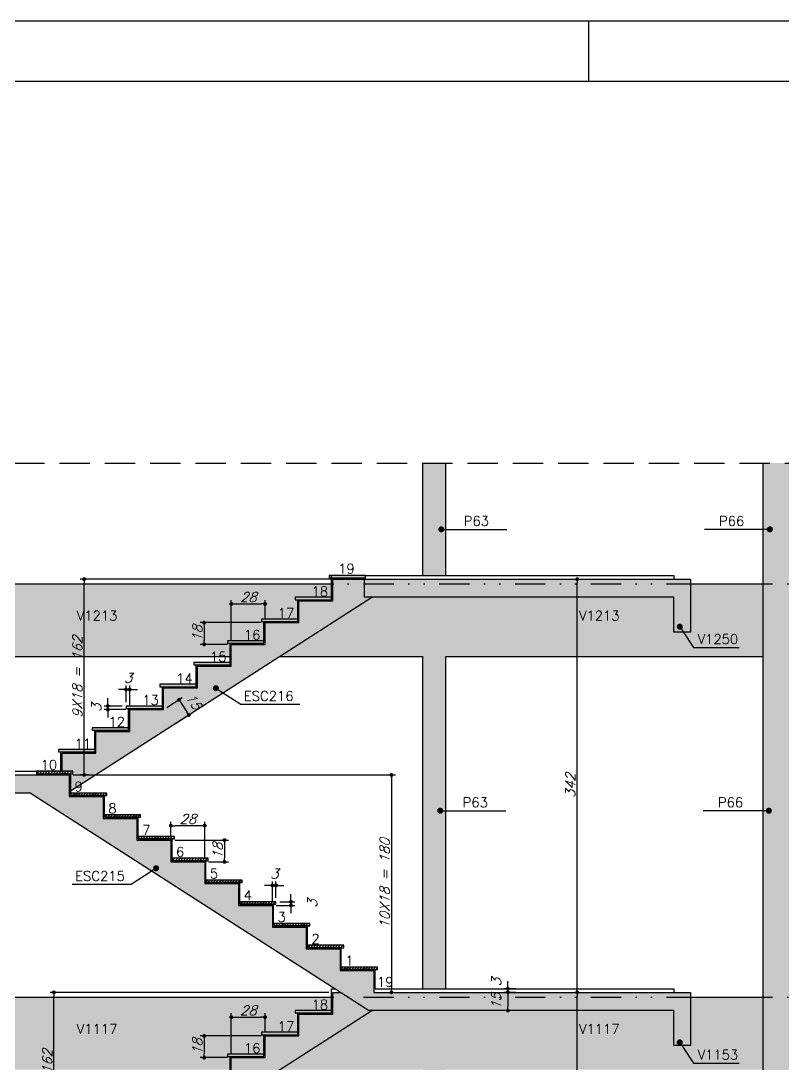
# Model space of a CAD drawing. Extents: x 0 to 6870, y 0 to 4205.
# Drawn here: x 580 to 1211, y 3342 to 4205 of the extents above; entities that cross this region are included whole.
import ezdxf
from ezdxf import colors
from ezdxf.entities.mleader import LeaderData, LeaderLine
from ezdxf.math import Vec2, Vec3

# ---------------------------------------------------------------- set-up
doc = ezdxf.new("R2010")
doc.units = 0
doc.header["$LTSCALE"] = 50
doc.header["$MEASUREMENT"] = 0
doc.linetypes.add('DASHED', pattern=[0.75, 0.5, -0.25])
doc.linetypes.add('DIVIDE2', pattern=[0.625, 0.25, -0.125, 0, -0.125, 0, -0.125])
doc.layers.get('0').update_dxf_attribs({"linetype": 'CONTINUOUS'})
doc.layers.get('DEFPOINTS').update_dxf_attribs({"linetype": 'CONTINUOUS'})
for name, color, linetype in [('F-AUX-RED', 1, 'CONTINUOUS'), ('F-BOCEL CORTE', 2, 'CONTINUOUS'), ('F-BOCEL VISTA', 253, 'CONTINUOUS'), ('F-CORTE', 4, 'CONTINUOUS'), ('F-COTAS', 106, 'CONTINUOUS'), ('F-EIXOS-DET', 1, 'CONTINUOUS'), ('F-ESC CORTE', 4, 'CONTINUOUS'), ('F-ESC NOME', 2, 'CONTINUOUS'), ('F-ESC NUM', 2, 'CONTINUOUS'), ('F-ESC SOLIDO CORTE', 71, 'CONTINUOUS'), ('F-ESC VISTA', 2, 'CONTINUOUS'), ('F-MARGEM', 1, 'CONTINUOUS'), ('F-REV_VISTA', 254, 'CONTINUOUS'), ('F-REVESTIMENTO', 1, 'CONTINUOUS'), ('F-SOLIDO', 71, 'CONTINUOUS'), ('F-TEXTO-YELLOW', 2, 'CONTINUOUS'), ('F-VISTA', 2, 'CONTINUOUS'), ('F-VISTA SÓLIDO', 254, 'CONTINUOUS'), ('F-VISTA SÓLIDO ESCADA', 253, 'CONTINUOUS')]:
    doc.layers.add(name, color=color, linetype=linetype)
doc.styles.add('5385-ARQ-PB-BAS-PLA-TER-TORRE-A-106-TXT$0$R60-75', font='romans.shx', dxfattribs={"height": 0.1125})
doc.styles.add('CP-TEXT-INCL', font='romans.shx', dxfattribs={"oblique": 20})
doc.styles.add('MCP', font='romans.shx')
doc.styles.add('ROMANS', font='romans.shx')
doc.styles.get("Standard").update_dxf_attribs({"font": 'ROMANS.SHX'})
doc.dimstyles.new('CP-COTAS-50', dxfattribs={"dimscale": 0.64, "dimtxt": 12.5, "dimasz": 5, "dimexe": 5, "dimexo": 5, "dimgap": 2.5, "dimtad": 1, "dimdec": 1, "dimdsep": 46, "dimtxsty": 'CP-TEXT-INCL', "dimblk1": 'DOT', "dimblk2": 'DOT', "dimsah": 1, "dimcen": 9, "dimclrd": 256, "dimclre": 256, "dimclrt": 256, "dimadec": 0, "dimazin": 0, "dimtfac": 1, "dimtdec": 1, "dimtmove": 2, "dimatfit": 3, "dimldrblk": 'DOT', "dimfxl": 5, "dimtolj": 1, "dimarcsym": 0})

# ---------------------------------------------------------------- blocks, each defined once
blk = doc.blocks.new('A0-1L')
at = {"layer": 'F-MARGEM', "color": 2}
for p, q in [((0, 84.1), (137.4, 84.1)), ((21, 84.1), (21, 83.1)), ((21, 84.1), (21, 83.1))]:
    blk.add_line(p, q, dxfattribs=at)
blk.add_lwpolyline([(0, 84.1), (137.4, 84.1), (137.4, 0), (0, 0)], close=True, dxfattribs=at)
at = {"layer": 'F-MARGEM', "color": 7}
blk.add_lwpolyline([(2.5, 83.1), (136.4, 83.1), (136.4, 1), (2.5, 1)], close=True, dxfattribs=at)
blk = doc.blocks.new('_DOT')
at = {"color": 0, "linetype": 'ByBlock'}
blk.add_line((-0.5, 0), (-1, 0), dxfattribs=at)
at = {"color": 0, "linetype": 'ByBlock', "const_width": 0.5}
blk.add_lwpolyline([(-0.25, 0, 1), (0.25, 0, 1)], format="xyb", close=True, dxfattribs=at)
blk = doc.blocks.new('BOCEL_VISTA_EST')
at = {"layer": 'F-BOCEL VISTA'}
h = blk.add_hatch(color=254, dxfattribs=at)
h.dxf.hatch_style = 1
h.paths.add_polyline_path([(-209.57, -462.94), (-209.57, -460.94), (-239.57, -460.94), (-239.57, -462.94)])
blk.add_lwpolyline([(-239.57, -460.94), (-239.57, -462.94), (-209.57, -462.94), (-209.57, -460.94), (-239.57, -460.94)], dxfattribs=at)
blk = doc.blocks.new('BOCEL_EST')
at = {"layer": 'F-BOCEL CORTE'}
h = blk.add_hatch(dxfattribs=at)
h.set_pattern_fill('ANSI31', color=2, scale=0.5)
h.set_pattern_definition([(45, (0, 0), (-1.122532, 1.122532), [])])
h.paths.add_polyline_path([(13.59, -262.25), (13.59, -260.25), (-16.41, -260.25), (-16.41, -262.25)])
at = {"layer": 'F-BOCEL CORTE', "color": 2}
blk.add_lwpolyline([(-16.41, -260.25), (-16.41, -262.25), (13.59, -262.25), (13.59, -260.25), (-16.41, -260.25)], dxfattribs=at)
blk = doc.blocks.new('*D455')
at = {"layer": 'DEFPOINTS', "color": 0, "linetype": 'Continuous', "transparency": 16777216}
for p in [(983.32, 3404), (993, 3404), (993, 3401)]:
    blk.add_point(p, dxfattribs=at)
at = {"layer": 'F-COTAS', "linetype": 'Continuous', "lineweight": -2, "transparency": 16777216}
for p, q in [((983.32, 3407.2), (983.32, 3410.4)), ((989.8, 3404), (980.12, 3404)), ((983.32, 3401), (983.32, 3404)), ((989.8, 3401), (980.12, 3401)), ((983.32, 3397.8), (983.32, 3394.6))]:
    blk.add_line(p, q, dxfattribs=at)
at = {"layer": 'F-COTAS', "linetype": 'Continuous', "lineweight": -2, "transparency": 16777216, "xscale": 3.2, "yscale": 3.2, "zscale": 3.2}
for p, rotation in [((983.32, 3404), 270), ((983.32, 3401), 90)]:
    blk.add_blockref('_DOT', p, dxfattribs=dict(at, rotation=rotation))
at = {"layer": 'F-COTAS', "linetype": 'Continuous', "transparency": 16777216, "insert": (973.72, 3409.43), "char_height": 8, "attachment_point": 5, "rotation": 90, "style": 'CP-TEXT-INCL'}
blk.add_mtext('\\A1;3', dxfattribs=at)
blk = doc.blocks.new('*D456')
at = {"layer": 'DEFPOINTS', "color": 0, "linetype": 'Continuous', "transparency": 16777216}
for p in [(991.38, 3401), (983.32, 3386), (990.3, 3386)]:
    blk.add_point(p, dxfattribs=at)
at = {"layer": 'F-COTAS', "linetype": 'Continuous', "lineweight": -2, "transparency": 16777216}
for p, q in [((988.18, 3401), (980.12, 3401)), ((983.32, 3397.8), (983.32, 3389.2)), ((987.1, 3386), (980.12, 3386))]:
    blk.add_line(p, q, dxfattribs=at)
at = {"layer": 'F-COTAS', "linetype": 'Continuous', "lineweight": -2, "transparency": 16777216, "xscale": 3.2, "yscale": 3.2, "zscale": 3.2}
for p, rotation in [((983.32, 3401), 90), ((983.32, 3386), 270)]:
    blk.add_blockref('_DOT', p, dxfattribs=dict(at, rotation=rotation))
at = {"layer": 'F-COTAS', "linetype": 'Continuous', "transparency": 16777216, "insert": (973.72, 3393.5), "char_height": 8, "attachment_point": 5, "rotation": 90, "style": 'CP-TEXT-INCL'}
blk.add_mtext('\\A1;15', dxfattribs=at)
blk = doc.blocks.new('*D498')
at = {"layer": 'DEFPOINTS', "color": 0, "linetype": 'Continuous', "transparency": 16777216}
for p in [(1040.67, 3401), (1040.67, 3401), (1040.67, 3059)]:
    blk.add_point(p, dxfattribs=at)
at = {"layer": 'F-COTAS', "linetype": 'Continuous', "lineweight": -2, "transparency": 16777216}
blk.add_line((1040.67, 3062.2), (1040.67, 3397.8), dxfattribs=at)
at = {"layer": 'F-COTAS', "linetype": 'Continuous', "lineweight": -2, "transparency": 16777216, "xscale": 3.2, "yscale": 3.2, "zscale": 3.2}
for p, rotation in [((1040.67, 3401), 90), ((1040.67, 3059), 270)]:
    blk.add_blockref('_DOT', p, dxfattribs=dict(at, rotation=rotation))
at = {"layer": 'F-COTAS', "linetype": 'Continuous', "transparency": 16777216, "insert": (1035.07, 3230), "char_height": 8, "attachment_point": 5, "rotation": 90, "style": 'CP-TEXT-INCL'}
blk.add_mtext('\\A1;342', dxfattribs=at)
blk = doc.blocks.new('*D499')
at = {"layer": 'DEFPOINTS', "color": 0, "linetype": 'Continuous', "transparency": 16777216}
for p in [(1040.67, 3743), (1040.67, 3743), (1040.67, 3401)]:
    blk.add_point(p, dxfattribs=at)
at = {"layer": 'F-COTAS', "linetype": 'Continuous', "lineweight": -2, "transparency": 16777216}
blk.add_line((1040.67, 3404.2), (1040.67, 3739.8), dxfattribs=at)
at = {"layer": 'F-COTAS', "linetype": 'Continuous', "lineweight": -2, "transparency": 16777216, "xscale": 3.2, "yscale": 3.2, "zscale": 3.2}
for p, rotation in [((1040.67, 3743), 90), ((1040.67, 3401), 270)]:
    blk.add_blockref('_DOT', p, dxfattribs=dict(at, rotation=rotation))
at = {"layer": 'F-COTAS', "linetype": 'Continuous', "transparency": 16777216, "insert": (1035.07, 3572), "char_height": 8, "attachment_point": 5, "rotation": 90, "style": 'CP-TEXT-INCL'}
blk.add_mtext('\\A1;342', dxfattribs=at)
blk = doc.blocks.new('*D514')
at = {"layer": 'DEFPOINTS', "color": 0, "linetype": 'Continuous', "transparency": 16777216}
for p in [(698.5, 3635), (719.37, 3630.55), (706.59, 3622.37)]:
    blk.add_point(p, dxfattribs=at)
at = {"layer": 'F-COTAS', "linetype": 'Continuous', "lineweight": -2, "transparency": 16777216}
for p, q in [((701.2, 3636.73), (713.98, 3644.91)), ((713.01, 3640.49), (717.65, 3633.25)), ((709.28, 3624.09), (722.07, 3632.28))]:
    blk.add_line(p, q, dxfattribs=at)
at = {"layer": 'F-COTAS', "linetype": 'Continuous', "lineweight": -2, "transparency": 16777216, "xscale": 3.2, "yscale": 3.2, "zscale": 3.2}
for p, rotation in [((711.29, 3643.18), 122.6219124303493), ((719.37, 3630.55), 302.6219124303493)]:
    blk.add_blockref('_DOT', p, dxfattribs=dict(at, rotation=rotation))
at = {"layer": 'F-COTAS', "linetype": 'Continuous', "transparency": 16777216, "insert": (723.41, 3642.04), "char_height": 8, "attachment_point": 5, "rotation": 302.62191, "style": 'CP-TEXT-INCL'}
blk.add_mtext('\\A1;15', dxfattribs=at)
blk = doc.blocks.new('*D564')
at = {"layer": 'DEFPOINTS', "color": 0, "linetype": 'Continuous', "transparency": 16777216}
for p in [(704.5, 3538.97), (704.5, 3527), (732.5, 3509)]:
    blk.add_point(p, dxfattribs=at)
at = {"layer": 'F-COTAS', "linetype": 'Continuous', "lineweight": -2, "transparency": 16777216}
for p, q in [((704.5, 3530.2), (704.5, 3542.17)), ((732.5, 3512.2), (732.5, 3542.17)), ((729.3, 3538.97), (707.7, 3538.97))]:
    blk.add_line(p, q, dxfattribs=at)
at = {"layer": 'F-COTAS', "linetype": 'Continuous', "lineweight": -2, "transparency": 16777216, "xscale": 3.2, "yscale": 3.2, "zscale": 3.2, "rotation": 180}
blk.add_blockref('_DOT', (704.5, 3538.97), dxfattribs=at)
at = {"layer": 'F-COTAS', "linetype": 'Continuous', "lineweight": -2, "transparency": 16777216, "xscale": 3.2, "yscale": 3.2, "zscale": 3.2}
blk.add_blockref('_DOT', (732.5, 3538.97), dxfattribs=at)
at = {"layer": 'F-COTAS', "linetype": 'Continuous', "transparency": 16777216, "insert": (718.5, 3544.57), "char_height": 8, "attachment_point": 5, "style": 'CP-TEXT-INCL'}
blk.add_mtext('\\A1;28', dxfattribs=at)
blk = doc.blocks.new('*D565')
at = {"layer": 'DEFPOINTS', "color": 0, "linetype": 'Continuous', "transparency": 16777216}
for p in [(704.5, 3527), (732.5, 3509), (748.9, 3509)]:
    blk.add_point(p, dxfattribs=at)
at = {"layer": 'F-COTAS', "linetype": 'Continuous', "lineweight": -2, "transparency": 16777216}
for p, q in [((707.7, 3527), (752.1, 3527)), ((748.9, 3523.8), (748.9, 3512.2)), ((735.7, 3509), (752.1, 3509))]:
    blk.add_line(p, q, dxfattribs=at)
at = {"layer": 'F-COTAS', "linetype": 'Continuous', "lineweight": -2, "transparency": 16777216, "xscale": 3.2, "yscale": 3.2, "zscale": 3.2}
for p, rotation in [((748.9, 3527), 90), ((748.9, 3509), 270)]:
    blk.add_blockref('_DOT', p, dxfattribs=dict(at, rotation=rotation))
at = {"layer": 'F-COTAS', "linetype": 'Continuous', "transparency": 16777216, "insert": (743.3, 3518), "char_height": 8, "attachment_point": 5, "rotation": 90, "style": 'CP-TEXT-INCL'}
blk.add_mtext('\\A1;18', dxfattribs=at)
blk = doc.blocks.new('*D566')
at = {"layer": 'DEFPOINTS', "color": 0, "linetype": 'Continuous', "transparency": 16777216}
for p in [(788.5, 3473), (791.5, 3476), (803.88, 3476)]:
    blk.add_point(p, dxfattribs=at)
at = {"layer": 'F-COTAS', "linetype": 'Continuous', "lineweight": -2, "transparency": 16777216}
for p, q in [((803.88, 3479.2), (803.88, 3482.4)), ((791.7, 3473), (807.08, 3473)), ((794.7, 3476), (807.08, 3476)), ((803.88, 3473), (803.88, 3476)), ((803.88, 3469.8), (803.88, 3466.6))]:
    blk.add_line(p, q, dxfattribs=at)
at = {"layer": 'F-COTAS', "linetype": 'Continuous', "lineweight": -2, "transparency": 16777216, "xscale": 3.2, "yscale": 3.2, "zscale": 3.2}
for p, rotation in [((803.88, 3476), 270), ((803.88, 3473), 90)]:
    blk.add_blockref('_DOT', p, dxfattribs=dict(at, rotation=rotation))
at = {"layer": 'F-COTAS', "linetype": 'Continuous', "transparency": 16777216, "insert": (821.48, 3474.5), "char_height": 8, "attachment_point": 5, "rotation": 90, "style": 'CP-TEXT-INCL'}
blk.add_mtext('\\A1;3', dxfattribs=at)
blk = doc.blocks.new('*D567')
at = {"layer": 'DEFPOINTS', "color": 0, "linetype": 'Continuous', "transparency": 16777216}
for p in [(791.5, 3489.58), (788.5, 3473), (791.5, 3476)]:
    blk.add_point(p, dxfattribs=at)
at = {"layer": 'F-COTAS', "linetype": 'Continuous', "lineweight": -2, "transparency": 16777216}
for p, q in [((785.3, 3489.58), (782.1, 3489.58)), ((788.5, 3476.2), (788.5, 3492.78)), ((788.5, 3489.58), (791.5, 3489.58)), ((791.5, 3479.2), (791.5, 3492.78)), ((794.7, 3489.58), (797.9, 3489.58))]:
    blk.add_line(p, q, dxfattribs=at)
at = {"layer": 'F-COTAS', "linetype": 'Continuous', "lineweight": -2, "transparency": 16777216, "xscale": 3.2, "yscale": 3.2, "zscale": 3.2}
blk.add_blockref('_DOT', (788.5, 3489.58), dxfattribs=at)
at = {"layer": 'F-COTAS', "linetype": 'Continuous', "lineweight": -2, "transparency": 16777216, "xscale": 3.2, "yscale": 3.2, "zscale": 3.2, "rotation": 180}
blk.add_blockref('_DOT', (791.5, 3489.58), dxfattribs=at)
at = {"layer": 'F-COTAS', "linetype": 'Continuous', "transparency": 16777216, "insert": (790, 3499.18), "char_height": 8, "attachment_point": 5, "style": 'CP-TEXT-INCL'}
blk.add_mtext('\\A1;3', dxfattribs=at)
blk = doc.blocks.new('*D590')
at = {"layer": 'DEFPOINTS', "color": 0, "linetype": 'Continuous', "transparency": 16777216}
for p in [(782.5, 3380.51), (782.5, 3365), (754.5, 3347)]:
    blk.add_point(p, dxfattribs=at)
at = {"layer": 'F-COTAS', "linetype": 'Continuous', "lineweight": -2, "transparency": 16777216}
for p, q in [((754.5, 3350.2), (754.5, 3383.71)), ((757.7, 3380.51), (779.3, 3380.51)), ((782.5, 3368.2), (782.5, 3383.71))]:
    blk.add_line(p, q, dxfattribs=at)
at = {"layer": 'F-COTAS', "linetype": 'Continuous', "lineweight": -2, "transparency": 16777216, "xscale": 3.2, "yscale": 3.2, "zscale": 3.2, "rotation": 180}
blk.add_blockref('_DOT', (754.5, 3380.51), dxfattribs=at)
at = {"layer": 'F-COTAS', "linetype": 'Continuous', "lineweight": -2, "transparency": 16777216, "xscale": 3.2, "yscale": 3.2, "zscale": 3.2}
blk.add_blockref('_DOT', (782.5, 3380.51), dxfattribs=at)
at = {"layer": 'F-COTAS', "linetype": 'Continuous', "transparency": 16777216, "insert": (768.5, 3386.11), "char_height": 8, "attachment_point": 5, "style": 'CP-TEXT-INCL'}
blk.add_mtext('\\A1;28', dxfattribs=at)
blk = doc.blocks.new('*D591')
at = {"layer": 'DEFPOINTS', "color": 0, "linetype": 'Continuous', "transparency": 16777216}
for p in [(782.5, 3365), (732.09, 3347), (754.5, 3347)]:
    blk.add_point(p, dxfattribs=at)
at = {"layer": 'F-COTAS', "linetype": 'Continuous', "lineweight": -2, "transparency": 16777216}
for p, q in [((779.3, 3365), (728.89, 3365)), ((732.09, 3361.8), (732.09, 3350.2)), ((751.3, 3347), (728.89, 3347))]:
    blk.add_line(p, q, dxfattribs=at)
at = {"layer": 'F-COTAS', "linetype": 'Continuous', "lineweight": -2, "transparency": 16777216, "xscale": 3.2, "yscale": 3.2, "zscale": 3.2}
for p, rotation in [((732.09, 3365), 90), ((732.09, 3347), 270)]:
    blk.add_blockref('_DOT', p, dxfattribs=dict(at, rotation=rotation))
at = {"layer": 'F-COTAS', "linetype": 'Continuous', "transparency": 16777216, "insert": (726.49, 3356), "char_height": 8, "attachment_point": 5, "rotation": 90, "style": 'CP-TEXT-INCL'}
blk.add_mtext('\\A1;18', dxfattribs=at)
blk = doc.blocks.new('*D592')
at = {"layer": 'DEFPOINTS', "color": 0, "linetype": 'Continuous', "transparency": 16777216}
for p in [(652.44, 3638), (667.5, 3638), (670.5, 3635)]:
    blk.add_point(p, dxfattribs=at)
at = {"layer": 'F-COTAS', "linetype": 'Continuous', "lineweight": -2, "transparency": 16777216}
for p, q in [((652.44, 3641.2), (652.44, 3644.4)), ((664.3, 3638), (649.24, 3638)), ((667.3, 3635), (649.24, 3635)), ((652.44, 3635), (652.44, 3638)), ((652.44, 3631.8), (652.44, 3628.6))]:
    blk.add_line(p, q, dxfattribs=at)
at = {"layer": 'F-COTAS', "linetype": 'Continuous', "lineweight": -2, "transparency": 16777216, "xscale": 3.2, "yscale": 3.2, "zscale": 3.2}
for p, rotation in [((652.44, 3638), 270), ((652.44, 3635), 90)]:
    blk.add_blockref('_DOT', p, dxfattribs=dict(at, rotation=rotation))
at = {"layer": 'F-COTAS', "linetype": 'Continuous', "transparency": 16777216, "insert": (642.84, 3636.5), "char_height": 8, "attachment_point": 5, "rotation": 90, "style": 'CP-TEXT-INCL'}
blk.add_mtext('\\A1;3', dxfattribs=at)
blk = doc.blocks.new('*D593')
at = {"layer": 'DEFPOINTS', "color": 0, "linetype": 'Continuous', "transparency": 16777216}
for p in [(667.5, 3651.64), (667.5, 3638), (670.5, 3635)]:
    blk.add_point(p, dxfattribs=at)
at = {"layer": 'F-COTAS', "linetype": 'Continuous', "lineweight": -2, "transparency": 16777216}
for p, q in [((667.5, 3641.2), (667.5, 3654.84)), ((670.5, 3638.2), (670.5, 3654.84)), ((664.3, 3651.64), (661.1, 3651.64)), ((670.5, 3651.64), (667.5, 3651.64)), ((673.7, 3651.64), (676.9, 3651.64))]:
    blk.add_line(p, q, dxfattribs=at)
at = {"layer": 'F-COTAS', "linetype": 'Continuous', "lineweight": -2, "transparency": 16777216, "xscale": 3.2, "yscale": 3.2, "zscale": 3.2}
blk.add_blockref('_DOT', (667.5, 3651.64), dxfattribs=at)
at = {"layer": 'F-COTAS', "linetype": 'Continuous', "lineweight": -2, "transparency": 16777216, "xscale": 3.2, "yscale": 3.2, "zscale": 3.2, "rotation": 180}
blk.add_blockref('_DOT', (670.5, 3651.64), dxfattribs=at)
at = {"layer": 'F-COTAS', "linetype": 'Continuous', "transparency": 16777216, "insert": (669, 3661.24), "char_height": 8, "attachment_point": 5, "style": 'CP-TEXT-INCL'}
blk.add_mtext('\\A1;3', dxfattribs=at)
blk = doc.blocks.new('*D594')
at = {"layer": 'DEFPOINTS', "color": 0, "linetype": 'Continuous', "transparency": 16777216}
for p in [(782.5, 3722.51), (782.5, 3707), (754.5, 3689)]:
    blk.add_point(p, dxfattribs=at)
at = {"layer": 'F-COTAS', "linetype": 'Continuous', "lineweight": -2, "transparency": 16777216}
for p, q in [((754.5, 3692.2), (754.5, 3725.71)), ((757.7, 3722.51), (779.3, 3722.51)), ((782.5, 3710.2), (782.5, 3725.71))]:
    blk.add_line(p, q, dxfattribs=at)
at = {"layer": 'F-COTAS', "linetype": 'Continuous', "lineweight": -2, "transparency": 16777216, "xscale": 3.2, "yscale": 3.2, "zscale": 3.2, "rotation": 180}
blk.add_blockref('_DOT', (754.5, 3722.51), dxfattribs=at)
at = {"layer": 'F-COTAS', "linetype": 'Continuous', "lineweight": -2, "transparency": 16777216, "xscale": 3.2, "yscale": 3.2, "zscale": 3.2}
blk.add_blockref('_DOT', (782.5, 3722.51), dxfattribs=at)
at = {"layer": 'F-COTAS', "linetype": 'Continuous', "transparency": 16777216, "insert": (768.5, 3728.11), "char_height": 8, "attachment_point": 5, "style": 'CP-TEXT-INCL'}
blk.add_mtext('\\A1;28', dxfattribs=at)
blk = doc.blocks.new('*D595')
at = {"layer": 'DEFPOINTS', "color": 0, "linetype": 'Continuous', "transparency": 16777216}
for p in [(782.5, 3707), (732.09, 3689), (754.5, 3689)]:
    blk.add_point(p, dxfattribs=at)
at = {"layer": 'F-COTAS', "linetype": 'Continuous', "lineweight": -2, "transparency": 16777216}
for p, q in [((779.3, 3707), (728.89, 3707)), ((732.09, 3703.8), (732.09, 3692.2)), ((751.3, 3689), (728.89, 3689))]:
    blk.add_line(p, q, dxfattribs=at)
at = {"layer": 'F-COTAS', "linetype": 'Continuous', "lineweight": -2, "transparency": 16777216, "xscale": 3.2, "yscale": 3.2, "zscale": 3.2}
for p, rotation in [((732.09, 3707), 90), ((732.09, 3689), 270)]:
    blk.add_blockref('_DOT', p, dxfattribs=dict(at, rotation=rotation))
at = {"layer": 'F-COTAS', "linetype": 'Continuous', "transparency": 16777216, "insert": (726.49, 3698), "char_height": 8, "attachment_point": 5, "rotation": 90, "style": 'CP-TEXT-INCL'}
blk.add_mtext('\\A1;18', dxfattribs=at)
blk = doc.blocks.new('*D609')
at = {"layer": 'DEFPOINTS', "color": 0, "transparency": 16777216}
for p in [(620.5, 3581), (872.5, 3401), (887.04, 3401)]:
    blk.add_point(p, dxfattribs=at)
at = {"layer": 'F-COTAS', "lineweight": -2, "transparency": 16777216}
for p, q in [((623.7, 3581), (890.24, 3581)), ((887.04, 3577.8), (887.04, 3404.2)), ((875.7, 3401), (890.24, 3401))]:
    blk.add_line(p, q, dxfattribs=at)
at = {"layer": 'F-COTAS', "lineweight": -2, "transparency": 16777216, "xscale": 3.2, "yscale": 3.2, "zscale": 3.2}
for p, rotation in [((887.04, 3581), 90), ((887.04, 3401), 270)]:
    blk.add_blockref('_DOT', p, dxfattribs=dict(at, rotation=rotation))
at = {"layer": 'F-COTAS', "transparency": 16777216, "insert": (881.44, 3491), "char_height": 8, "attachment_point": 5, "rotation": 90, "style": 'CP-TEXT-INCL'}
blk.add_mtext('\\A1;10X18 = 180', dxfattribs=at)
blk = doc.blocks.new('*D610')
at = {"layer": 'DEFPOINTS', "color": 0, "transparency": 16777216}
for p in [(607.82, 3401), (838.5, 3401), (614.7, 3239)]:
    blk.add_point(p, dxfattribs=at)
at = {"layer": 'F-COTAS', "lineweight": -2, "transparency": 16777216}
for p, q in [((835.3, 3401), (604.62, 3401)), ((607.82, 3242.2), (607.82, 3397.8)), ((611.5, 3239), (604.62, 3239))]:
    blk.add_line(p, q, dxfattribs=at)
at = {"layer": 'F-COTAS', "lineweight": -2, "transparency": 16777216, "xscale": 3.2, "yscale": 3.2, "zscale": 3.2}
for p, rotation in [((607.82, 3401), 90), ((607.82, 3239), 270)]:
    blk.add_blockref('_DOT', p, dxfattribs=dict(at, rotation=rotation))
at = {"layer": 'F-COTAS', "transparency": 16777216, "insert": (602.22, 3320), "char_height": 8, "attachment_point": 5, "rotation": 90, "style": 'CP-TEXT-INCL'}
blk.add_mtext('\\A1;9X18 = 162', dxfattribs=at)
blk = doc.blocks.new('*D611')
at = {"layer": 'DEFPOINTS', "color": 0, "transparency": 16777216}
for p in [(632.82, 3743), (863.5, 3743), (639.7, 3581)]:
    blk.add_point(p, dxfattribs=at)
at = {"layer": 'F-COTAS', "lineweight": -2, "transparency": 16777216}
for p, q in [((860.3, 3743), (629.62, 3743)), ((632.82, 3584.2), (632.82, 3739.8)), ((636.5, 3581), (629.62, 3581))]:
    blk.add_line(p, q, dxfattribs=at)
at = {"layer": 'F-COTAS', "lineweight": -2, "transparency": 16777216, "xscale": 3.2, "yscale": 3.2, "zscale": 3.2}
for p, rotation in [((632.82, 3743), 90), ((632.82, 3581), 270)]:
    blk.add_blockref('_DOT', p, dxfattribs=dict(at, rotation=rotation))
at = {"layer": 'F-COTAS', "transparency": 16777216, "insert": (627.22, 3662), "char_height": 8, "attachment_point": 5, "rotation": 90, "style": 'CP-TEXT-INCL'}
blk.add_mtext('\\A1;9X18 = 162', dxfattribs=at)

msp = doc.modelspace()

# ---------------------------------------------------------------- hatches: boundary and pattern name
at = {"layer": 'F-ESC SOLIDO CORTE'}
h = msp.add_hatch(color=256, dxfattribs=at)
h.dxf.hatch_style = 1
h.paths.add_polyline_path([(864.52, 3743), (864.52, 3728), (1120.5, 3728), (1120.5, 3699), (1134.5, 3699), (1134.5, 3743)])
h = msp.add_hatch(color=256, dxfattribs=at)
h.dxf.hatch_style = 1
h.paths.add_polyline_path([(732.5, 3509), (704.5, 3509), (704.5, 3527), (676.5, 3527), (676.5, 3545), (648.5, 3545), (648.5, 3563), (620.5, 3563), (620.5, 3581), (475, 3581), (475, 3541), (494, 3541), (494, 3566), (588.09, 3566), (868.09, 3386), (1120.5, 3386), (1120.5, 3357), (1134.5, 3357), (1134.5, 3401), (872.5, 3401), (872.5, 3419), (844.5, 3419), (844.5, 3437), (816.5, 3437), (816.5, 3455), (788.5, 3455), (788.5, 3473), (760.5, 3473), (760.5, 3491), (732.5, 3491)])
at = {"layer": 'F-SOLIDO', "linetype": 'Continuous'}
h = msp.add_hatch(color=256, dxfattribs=at)
h.dxf.hatch_style = 1
h.paths.add_polyline_path([(1134.5, 3743), (870.72, 3743), (870.72, 3728), (1120.5, 3728), (1120.5, 3699), (1134.5, 3699)])
h.paths.add_polyline_path([(1219.5, 3727), (1269.5, 3727), (1269.5, 3739), (1219.5, 3739), (1219.5, 3839), (1194.5, 3839), (1194.5, 1169), (1219.5, 1169), (1219.5, 1517), (1269.5, 1517), (1269.5, 1527), (1219.5, 1527), (1219.5, 1731), (1269.5, 1731), (1269.5, 1743), (1219.5, 1743), (1219.5, 2053), (1269.5, 2053), (1269.5, 2067), (1219.5, 2067), (1219.5, 2359), (1269.5, 2359), (1269.5, 2373), (1219.5, 2373), (1219.5, 2701), (1269.5, 2701), (1269.5, 2713), (1219.5, 2713), (1219.5, 3043), (1269.5, 3043), (1269.5, 3055), (1219.5, 3055), (1219.5, 3385), (1269.5, 3385), (1269.5, 3397), (1219.5, 3397)])
at = {"layer": 'F-VISTA SÓLIDO', "linetype": 'Continuous'}
h = msp.add_hatch(color=256, dxfattribs=at)
h.dxf.hatch_style = 1
h.paths.add_polyline_path([(475, 3397), (425, 3397), (425, 3337), (475, 3337)])
h.paths.add_polyline_path([(809.5, 3384), (811.5, 3384), (811.5, 3386), (837.5, 3386), (837.5, 3397), (494, 3397), (494, 3337), (753.5, 3337), (753.5, 3348), (755.5, 3348), (755.5, 3350), (781.5, 3350), (781.5, 3366), (783.5, 3366), (783.5, 3368), (809.5, 3368)])
h.paths.add_polyline_path([(1120.5, 3386), (870.72, 3386), (794.55, 3337), (913, 3337), (913, 3062), (932, 3062), (932, 3337), (1194.5, 3337), (1194.5, 3397), (1134.5, 3397), (1134.5, 3357), (1120.5, 3357)])
h.paths.add_polyline_path([(1120.5, 3728), (870.72, 3728), (794.74, 3679), (913, 3679), (913, 3404), (932, 3404), (932, 3679), (1194.5, 3679), (1194.5, 3739), (1134.5, 3739), (1134.5, 3699), (1120.5, 3699)])
h.paths.add_polyline_path([(932, 3839), (913, 3839), (913, 3746), (932, 3746)])
h.paths.add_polyline_path([(781.5, 3708), (783.5, 3708), (783.5, 3710), (809.5, 3710), (809.5, 3726), (811.5, 3726), (811.5, 3728), (837.5, 3728), (837.5, 3739), (494, 3739), (494, 3679), (753.5, 3679), (753.5, 3690), (755.5, 3690), (755.5, 3692), (781.5, 3692)])
h.paths.add_polyline_path([(494, 3679), (475, 3679), (475, 3581), (494, 3581)])
h.paths.add_polyline_path([(494, 3541), (475, 3541), (475, 3397), (494, 3397)])
h.paths.add_polyline_path([(475, 3739), (425, 3739), (425, 3679), (475, 3679)])
h.paths.add_polyline_path([(494, 3839), (475, 3839), (475, 3739), (494, 3739)])
at = {"layer": 'F-VISTA SÓLIDO ESCADA'}
h = msp.add_hatch(color=256, dxfattribs=at)
h.dxf.hatch_style = 1
h.paths.add_polyline_path([(726.5, 3671), (726.5, 3653), (698.5, 3653), (698.5, 3635), (670.5, 3635), (670.5, 3617), (642.5, 3617), (642.5, 3599), (614.5, 3599), (614.5, 3584), (623.5, 3584), (623.5, 3582), (621.5, 3582), (621.5, 3567.67), (870.72, 3728), (864.52, 3728), (864.52, 3743), (838.5, 3743), (838.5, 3725), (810.5, 3725), (810.5, 3707), (782.5, 3707), (782.5, 3689), (754.5, 3689), (754.5, 3671)])
h = msp.add_hatch(color=256, dxfattribs=at)
h.dxf.hatch_style = 1
h.paths.add_polyline_path([(726.5, 3329), (726.5, 3311), (698.5, 3311), (698.5, 3293), (670.5, 3293), (670.5, 3275), (642.5, 3275), (642.5, 3257), (614.5, 3257), (614.5, 3242), (623.5, 3242), (623.5, 3240), (621.5, 3240), (621.5, 3225.67), (870.72, 3386), (868.09, 3386), (844.76, 3401), (838.5, 3401), (838.5, 3383), (810.5, 3383), (810.5, 3365), (782.5, 3365), (782.5, 3347), (754.5, 3347), (754.5, 3329)])

# ---------------------------------------------------------------- linework, layer by layer
at = {"layer": 'F-AUX-RED', "color": 1, "linetype": 'DASHED'}
msp.add_lwpolyline([(425, 3839), (1269.5, 3839)], dxfattribs=at)
at = {"layer": 'F-CORTE', "linetype": 'Continuous'}
msp.add_line((1194.5, 1169), (1194.5, 3839), dxfattribs=at)
for points in [[(864.52, 3743), (1134.5, 3743)], [(864.52, 3743), (864.52, 3728)], [(1134.5, 3743), (1134.5, 3699), (1120.5, 3699), (1120.5, 3728)], [(1120.5, 3728), (864.52, 3728)]]:
    msp.add_lwpolyline(points, dxfattribs=at)
at = {"layer": 'F-EIXOS-DET', "color": 252, "linetype": 'DIVIDE2', "ltscale": 2}
for points in [[(425, 3739), (1269.5, 3739)], [(425, 3397), (1269.5, 3397)]]:
    msp.add_lwpolyline(points, dxfattribs=at)
at = {"layer": 'F-ESC CORTE', "linetype": 'Continuous'}
for p, q in [((475, 3581), (620.5, 3581)), ((588.09, 3566), (494, 3566)), ((648.5, 3563), (648.5, 3545)), ((676.5, 3545), (676.5, 3527)), ((704.5, 3527), (704.5, 3509)), ((732.5, 3509), (732.5, 3491)), ((760.5, 3491), (760.5, 3473)), ((788.5, 3473), (788.5, 3455)), ((816.5, 3455), (816.5, 3437)), ((844.5, 3437), (844.5, 3419)), ((872.5, 3419), (872.5, 3401)), ((872.5, 3401), (1134.5, 3401)), ((1134.5, 3401), (1134.5, 3357)), ((1120.5, 3386), (868.09, 3386)), ((1120.5, 3357), (1120.5, 3386)), ((1134.5, 3357), (1120.5, 3357))]:
    msp.add_line(p, q, dxfattribs=at)
for points in [[(620.5, 3581), (620.5, 3563)], [(868.09, 3386), (588.09, 3566)], [(620.5, 3563), (648.5, 3563)], [(648.5, 3545), (676.5, 3545)], [(676.5, 3527), (704.5, 3527)], [(704.5, 3509), (732.5, 3509)], [(732.5, 3491), (760.5, 3491)], [(760.5, 3473), (788.5, 3473)], [(788.5, 3455), (816.5, 3455)], [(816.5, 3437), (844.5, 3437)], [(844.5, 3419), (872.5, 3419)]]:
    msp.add_lwpolyline(points, dxfattribs=at)
at = {"layer": 'F-ESC VISTA'}
for points in [[(838.5, 3725), (838.5, 3743)], [(838.5, 3743), (864.52, 3743)], [(621.5, 3567.67), (870.72, 3728)], [(810.5, 3707), (810.5, 3725), (838.5, 3725)], [(782.5, 3689), (782.5, 3707), (810.5, 3707)], [(754.5, 3671), (754.5, 3689), (782.5, 3689)], [(726.5, 3653), (726.5, 3671), (754.5, 3671)], [(698.5, 3635), (698.5, 3653), (726.5, 3653)], [(670.5, 3617), (670.5, 3635), (698.5, 3635)], [(642.5, 3599), (642.5, 3617), (670.5, 3617)], [(614.5, 3583.92), (614.5, 3599), (642.5, 3599)], [(838.5, 3383), (838.5, 3401)], [(838.5, 3401), (844.76, 3401)], [(621.5, 3225.67), (870.72, 3386)], [(810.5, 3365), (810.5, 3383), (838.5, 3383)], [(782.5, 3347), (782.5, 3365), (810.5, 3365)], [(754.5, 3329), (754.5, 3347), (782.5, 3347)]]:
    msp.add_lwpolyline(points, dxfattribs=at)
at = {"layer": 'F-REV_VISTA'}
for points in [[(837.5, 3726), (837.5, 3746)], [(863.5, 3746), (837.5, 3746)], [(809.5, 3708), (809.5, 3726), (837.5, 3726)], [(781.5, 3690), (781.5, 3708), (809.5, 3708)], [(753.5, 3672), (753.5, 3690), (781.5, 3690)], [(725.5, 3654), (725.5, 3672), (753.5, 3672)], [(697.5, 3636), (697.5, 3654), (725.5, 3654)], [(669.5, 3618), (669.5, 3636), (697.5, 3636)], [(641.5, 3600), (641.5, 3618), (669.5, 3618)], [(613.5, 3584), (613.5, 3600), (641.5, 3600)], [(617.5, 3582), (615.5, 3582)], [(837.5, 3384), (837.5, 3404)], [(809.5, 3366), (809.5, 3384), (837.5, 3384)], [(781.5, 3348), (781.5, 3366), (809.5, 3366)], [(753.5, 3330), (753.5, 3348), (781.5, 3348)]]:
    msp.add_lwpolyline(points, dxfattribs=at)
at = {"layer": 'F-REVESTIMENTO'}
for p, q in [((649.5, 3564), (621.5, 3564)), ((649.5, 3546), (649.5, 3564)), ((677.5, 3546), (649.5, 3546)), ((677.5, 3528), (677.5, 3546)), ((705.5, 3528), (677.5, 3528)), ((705.5, 3510), (705.5, 3528)), ((733.5, 3510), (705.5, 3510)), ((733.5, 3492), (733.5, 3510)), ((761.5, 3492), (733.5, 3492)), ((761.5, 3474), (761.5, 3492)), ((789.5, 3474), (761.5, 3474)), ((789.5, 3456), (789.5, 3474)), ((817.5, 3456), (789.5, 3456)), ((817.5, 3438), (817.5, 3456)), ((845.5, 3438), (817.5, 3438)), ((845.5, 3422), (845.5, 3438)), ((873.5, 3420), (845.5, 3420)), ((873.5, 3404), (873.5, 3420))]:
    msp.add_line(p, q, dxfattribs=at)
for points in [[(865.5, 3743), (865.5, 3746), (1120.5, 3746), (1120.5, 3743)], [(837.5, 3404), (840.09, 3404)], [(873.5, 3404), (1120.5, 3404), (1120.5, 3401)]]:
    msp.add_lwpolyline(points, dxfattribs=at)
at = {"layer": 'F-REVESTIMENTO', "linetype": 'Continuous'}
msp.add_lwpolyline([(494, 3581), (494, 3584), (593.5, 3584), (593.5, 3582), (621.5, 3582), (621.5, 3564)], dxfattribs=at)
at = {"layer": 'F-VISTA'}
for p, q in [((913, 3746), (913, 3839)), ((932, 3746), (932, 3839)), ((913, 3404), (913, 3679)), ((932, 3404), (932, 3679))]:
    msp.add_line(p, q, dxfattribs=at)
at = {"layer": 'F-VISTA', "linetype": 'Continuous'}
for points in [[(494, 3739), (837.5, 3739)], [(1134.5, 3739), (1194.5, 3739)], [(494, 3679), (753.5, 3679)], [(794.74, 3679), (913, 3679)], [(932, 3679), (1194.5, 3679)], [(494, 3397), (837.5, 3397)], [(1134.5, 3397), (1194.5, 3397)]]:
    msp.add_lwpolyline(points, dxfattribs=at)

# ---------------------------------------------------------------- block references
at = {"layer": 'F-BOCEL CORTE'}
for p in [(609.91, 3844.25), (637.91, 3826.25), (665.91, 3808.25), (693.91, 3790.25), (721.91, 3772.25), (749.91, 3754.25), (777.91, 3736.25), (805.91, 3718.25), (833.91, 3700.25), (861.91, 3682.25)]:
    msp.add_blockref('BOCEL_EST', p, dxfattribs=at)
at = {"layer": 'F-BOCEL VISTA'}
for p in [(1075.07, 4207.05), (1047.07, 4188.94), (1019.07, 4170.94), (991.07, 4152.94), (963.07, 4134.94), (935.07, 4116.94), (907.07, 4098.94), (879.07, 4080.94), (851.07, 4062.94), (1047.07, 3846.94), (1019.07, 3828.94), (991.07, 3810.94)]:
    msp.add_blockref('BOCEL_VISTA_EST', p, dxfattribs=at)
at = {"layer": 'F-MARGEM', "xscale": 50, "yscale": 50, "zscale": 50}
msp.add_blockref('A0-1L', (0, 0), dxfattribs=at)

# ---------------------------------------------------------------- texts
at = {"layer": 'F-ESC NOME', "style": 'ROMANS'}
for s, p in [('ESC216', (764.9, 3642.3)), ('ESC215', (625.36, 3493.31))]:
    msp.add_text(s, height=8, dxfattribs=at).set_placement(p)
at = {"layer": 'F-ESC NUM', "style": '5385-ARQ-PB-BAS-PLA-TER-TORRE-A-106-TXT$0$R60-75'}
for s, p in [('19', (842.9, 3747.65)), ('18', (820.89, 3728.84)), ('17', (792.89, 3710.84)), ('16', (764.89, 3692.84)), ('15', (736.89, 3674.84)), ('14', (708.89, 3656.84)), ('13', (680.89, 3638.84)), ('12', (652.89, 3620.84)), ('11', (624.89, 3602.84)), ('10', (596.77, 3585.31)), ('9', (624.77, 3567.31)), ('8', (652.77, 3549.31)), ('7', (680.77, 3531.31)), ('6', (708.77, 3513.31)), ('5', (736.77, 3495.31)), ('4', (764.77, 3477.31)), ('3', (792.77, 3459.31)), ('2', (820.77, 3441.31)), ('1', (848.77, 3423.31)), ('19', (875.02, 3405.65)), ('18', (820.89, 3386.84)), ('17', (792.89, 3368.84)), ('16', (764.89, 3350.84))]:
    msp.add_text(s, height=8, dxfattribs=at).set_placement(p)
at = {"layer": 'F-TEXTO-YELLOW', "style": 'MCP'}
for s, p in [('P63', (946.8, 3787.11)), ('P66', (1157.98, 3787.11)), ('V1213', (626.74, 3708.68)), ('V1213', (1042.2, 3708.68)), ('V1250', (1140.32, 3689.33)), ('P63', (945.91, 3554.26)), ('P66', (1157.09, 3554.26)), ('V1117', (626.74, 3366.68)), ('V1117', (1042.2, 3366.68)), ('V1153', (1140.32, 3345.33))]:
    msp.add_text(s, height=8, dxfattribs=at).set_placement(p)

# ---------------------------------------------------------------- dimensions: what is measured, and where the dimension line sits
at = {"layer": 'F-COTAS'}
for base, p1, p2, text, picture, middle in [((632.82, 3743), (639.7, 3581), (863.5, 3743), '9X18 = <>', '*D611', (627.22, 3662)), ((887.04, 3401), (620.5, 3581), (872.5, 3401), '10X18 = <>', '*D609', (881.44, 3491)), ((607.82, 3401), (614.7, 3239), (838.5, 3401), '9X18 = <>', '*D610', (602.22, 3320))]:
    dim = msp.add_linear_dim(base=base, p1=p1, p2=p2, angle=90, text=text, dimstyle='CP-COTAS-50', dxfattribs=at)
    dim.commit()
    dim.dimension.update_dxf_attribs({"geometry": picture, "text_midpoint": middle})
at = {"layer": 'F-COTAS', "linetype": 'Continuous'}
for base, p1, p2, picture, middle in [((1040.67, 3743), (1040.67, 3401), (1040.67, 3743), '*D499', (1035.07, 3572)), ((732.09, 3689), (782.5, 3707), (754.5, 3689), '*D595', (726.49, 3698)), ((652.44, 3638), (670.5, 3635), (667.5, 3638), '*D592', (642.84, 3636.5)), ((748.9, 3509), (704.5, 3527), (732.5, 3509), '*D565', (743.3, 3518)), ((803.88, 3476), (788.5, 3473), (791.5, 3476), '*D566', (821.48, 3474.5)), ((983.32, 3386), (991.38, 3401), (990.3, 3386), '*D456', (973.72, 3393.5)), ((1040.67, 3401), (1040.67, 3059), (1040.67, 3401), '*D498', (1035.07, 3230)), ((732.09, 3347), (782.5, 3365), (754.5, 3347), '*D591', (726.49, 3356))]:
    dim = msp.add_linear_dim(base=base, p1=p1, p2=p2, angle=90, dimstyle='CP-COTAS-50', dxfattribs=at)
    dim.commit()
    dim.dimension.update_dxf_attribs({"geometry": picture, "text_midpoint": middle})
for base, p1, p2, picture, middle in [((782.5, 3722.51), (754.5, 3689), (782.5, 3707), '*D594', (768.5, 3728.11)), ((667.5, 3651.64), (670.5, 3635), (667.5, 3638), '*D593', (669, 3661.24)), ((704.5, 3538.97), (732.5, 3509), (704.5, 3527), '*D564', (718.5, 3544.57)), ((791.5, 3489.58), (788.5, 3473), (791.5, 3476), '*D567', (790, 3499.18)), ((782.5, 3380.51), (754.5, 3347), (782.5, 3365), '*D590', (768.5, 3386.11))]:
    dim = msp.add_linear_dim(base=base, p1=p1, p2=p2, dimstyle='CP-COTAS-50', dxfattribs=at)
    dim.commit()
    dim.dimension.update_dxf_attribs({"geometry": picture, "text_midpoint": middle})
dim = msp.add_aligned_dim(p1=(698.5, 3635), p2=(706.59, 3622.37), distance=15.18, dimstyle='CP-COTAS-50', dxfattribs=at)
dim.commit()
dim.dimension.update_dxf_attribs({"geometry": '*D514', "text_midpoint": (723.41, 3642.04)})
dim = msp.add_linear_dim(base=(983.32, 3404), p1=(993, 3401), p2=(993, 3404), angle=90, dimstyle='CP-COTAS-50', dxfattribs=at)
dim.commit()
dim.dimension.update_dxf_attribs({"geometry": '*D455', "text_midpoint": (973.72, 3409.43), "dimtype": 160})

# ---------------------------------------------------------------- leaders
at = {"layer": 'F-AUX-RED'}
ml = msp.add_multileader_mtext('Standard', dxfattribs=at)
ml.set_content('', color=256)
ml.set_leader_properties()
ml.set_arrow_properties(name='DOT')
ml.build(insert=Vec2(0, 0))
ml.multileader.update_dxf_attribs({"text_right_attachment_type": 6, "text_top_attachment_type": 0, "text_bottom_attachment_type": 0, "dogleg_length": 0.36, "arrow_head_size": 5})
ctx = ml.context
ctx.base_point, ctx.char_height, ctx.arrow_head_size, ctx.landing_gap_size, ctx.plane_origin = Vec3(982.43, 3784.19), 0.18, 5, 0.09, Vec3(928.29, 3784.19)
ctx.right_attachment = 6
notes = []
notes.append((ctx, [(0, (1, 1, 0), (948.93, 3784.19), (1, 0), 33.49, [(0, [(928.29, 3784.19)], 256, [])])]))
ctx.mtext.insert, ctx.mtext.flow_direction = Vec3(982.52, 3784.28), 5
ml = msp.add_multileader_mtext('Standard', dxfattribs=at)
ml.set_content('', color=256)
ml.set_leader_properties()
ml.set_arrow_properties(name='DOT')
ml.build(insert=Vec2(0, 0))
ml.multileader.update_dxf_attribs({"text_right_attachment_type": 6, "text_top_attachment_type": 0, "text_bottom_attachment_type": 0, "dogleg_length": 0.36, "arrow_head_size": 5})
ctx = ml.context
ctx.base_point, ctx.char_height, ctx.arrow_head_size, ctx.landing_gap_size, ctx.plane_origin = Vec3(1145.79, 3784.28), 0.18, 5, 0.09, Vec3(1200.11, 3784.19)
ctx.right_attachment, ctx.text_align_type = 6, 2
notes.append((ctx, [(0, (1, 1, 0), (1179.46, 3784.19), (-1, 0), 33.49, [(0, [(1200.11, 3784.19)], 256, [])])]))
ctx.mtext.insert, ctx.mtext.alignment, ctx.mtext.flow_direction = Vec3(1145.88, 3784.37), 3, 5
ml = msp.add_multileader_mtext('Standard', dxfattribs=at)
ml.set_content('', color=256)
ml.set_leader_properties()
ml.set_arrow_properties(name='DOT')
ml.build(insert=Vec2(0, 0))
ml.multileader.update_dxf_attribs({"text_right_attachment_type": 6, "text_top_attachment_type": 0, "text_bottom_attachment_type": 0, "dogleg_length": 0.36, "arrow_head_size": 5})
ctx = ml.context
ctx.base_point, ctx.char_height, ctx.arrow_head_size, ctx.landing_gap_size, ctx.plane_origin = Vec3(1174.79, 3686.42), 0.18, 5, 0.09, Vec3(1125.53, 3690.62)
ctx.right_attachment = 6
notes.append((ctx, [(0, (1, 1, 0), (1136.97, 3686.42), (1, 0), 37.82, [(0, [(1125.53, 3703.62)], 256, [])])]))
ctx.mtext.insert, ctx.mtext.flow_direction = Vec3(1174.88, 3686.51), 5
ml = msp.add_multileader_mtext('Standard', dxfattribs=at)
ml.set_content('', color=256)
ml.set_leader_properties()
ml.set_arrow_properties(name='DOT')
ml.build(insert=Vec2(0, 0))
ml.multileader.update_dxf_attribs({"text_right_attachment_type": 6, "dogleg_length": 0.36, "arrow_head_size": 5})
ctx = ml.context
ctx.base_point, ctx.char_height, ctx.arrow_head_size, ctx.landing_gap_size, ctx.plane_origin = Vec3(811.22, 3639.39), 0.18, 5, 0.09, Vec3(741.73, 3657.39)
ctx.right_attachment = 6
notes.append((ctx, [(0, (1, 1, 0), (762.38, 3639.39), (1, 0), 48.84, [(0, [(741.73, 3652.75)], 0, [])])]))
ctx.mtext.insert, ctx.mtext.flow_direction = Vec3(811.31, 3639.48), 5
ml = msp.add_multileader_mtext('Standard', dxfattribs=at)
ml.set_content('', color=256)
ml.set_leader_properties()
ml.set_arrow_properties(name='DOT')
ml.build(insert=Vec2(0, 0))
ml.multileader.update_dxf_attribs({"text_right_attachment_type": 6, "text_top_attachment_type": 0, "text_bottom_attachment_type": 0, "dogleg_length": 0.36, "arrow_head_size": 5})
ctx = ml.context
ctx.base_point, ctx.char_height, ctx.arrow_head_size, ctx.landing_gap_size, ctx.plane_origin = Vec3(981.53, 3551.35), 0.18, 5, 0.09, Vec3(927.4, 3551.35)
ctx.right_attachment = 6
notes.append((ctx, [(0, (1, 1, 0), (948.04, 3551.35), (1, 0), 33.49, [(0, [(927.4, 3551.35)], 256, [])])]))
ctx.mtext.insert, ctx.mtext.flow_direction = Vec3(981.62, 3551.44), 5
ml = msp.add_multileader_mtext('Standard', dxfattribs=at)
ml.set_content('', color=256)
ml.set_leader_properties()
ml.set_arrow_properties(name='DOT')
ml.build(insert=Vec2(0, 0))
ml.multileader.update_dxf_attribs({"text_right_attachment_type": 6, "text_top_attachment_type": 0, "text_bottom_attachment_type": 0, "dogleg_length": 0.36, "arrow_head_size": 5})
ctx = ml.context
ctx.base_point, ctx.char_height, ctx.arrow_head_size, ctx.landing_gap_size, ctx.plane_origin = Vec3(1144.9, 3551.44), 0.18, 5, 0.09, Vec3(1199.22, 3551.35)
ctx.right_attachment, ctx.text_align_type = 6, 2
notes.append((ctx, [(0, (1, 1, 0), (1178.57, 3551.35), (-1, 0), 33.49, [(0, [(1199.22, 3551.35)], 256, [])])]))
ctx.mtext.insert, ctx.mtext.alignment, ctx.mtext.flow_direction = Vec3(1144.99, 3551.53), 3, 5
ml = msp.add_multileader_mtext('Standard', dxfattribs=at)
ml.set_content('', color=256)
ml.set_leader_properties()
ml.set_arrow_properties(name='DOT')
ml.build(insert=Vec2(0, 0))
ml.multileader.update_dxf_attribs({"text_right_attachment_type": 6, "dogleg_length": 0.36, "arrow_head_size": 5})
ctx = ml.context
ctx.base_point, ctx.char_height, ctx.arrow_head_size, ctx.landing_gap_size, ctx.plane_origin = Vec3(622.67, 3490.48), 0.18, 5, 0.09, Vec3(720.34, 3508.39)
ctx.right_attachment, ctx.text_align_type = 6, 2
notes.append((ctx, [(0, (1, 1, 0), (671.69, 3490.39), (-1, 0), 48.84, [(0, [(692.34, 3503.76)], 0, [])])]))
ctx.mtext.insert, ctx.mtext.alignment, ctx.mtext.flow_direction = Vec3(622.76, 3490.57), 3, 5
ml = msp.add_multileader_mtext('Standard', dxfattribs=at)
ml.set_content('', color=256)
ml.set_leader_properties()
ml.set_arrow_properties(name='DOT')
ml.build(insert=Vec2(0, 0))
ml.multileader.update_dxf_attribs({"text_right_attachment_type": 6, "text_top_attachment_type": 0, "text_bottom_attachment_type": 0, "dogleg_length": 0.36, "arrow_head_size": 5})
ctx = ml.context
ctx.base_point, ctx.char_height, ctx.arrow_head_size, ctx.landing_gap_size, ctx.plane_origin = Vec3(1174.79, 3342.42), 0.18, 5, 0.09, Vec3(1125.53, 3348.62)
ctx.right_attachment = 6
notes.append((ctx, [(0, (1, 1, 0), (1136.97, 3342.42), (1, 0), 37.82, [(0, [(1125.53, 3359.62)], 256, [])])]))
ctx.mtext.insert, ctx.mtext.flow_direction = Vec3(1174.88, 3342.51), 5
for ctx, leaders in notes:
    for number, flags, end, landing, length, lines in leaders:
        leader = LeaderData()
        leader.index, (leader.has_last_leader_line, leader.has_dogleg_vector, leader.attachment_direction) = number, flags
        leader.last_leader_point, leader.dogleg_vector, leader.dogleg_length = Vec3(end), Vec3(landing), length
        for number, points, colour, breaks in lines:
            line = LeaderLine()
            line.index, line.vertices, line.color, line.breaks = number, Vec3.list(points), colors.encode_raw_color(colour), breaks
            leader.lines.append(line)
        ctx.leaders.append(leader)

doc.saveas('drawing.dxf')
